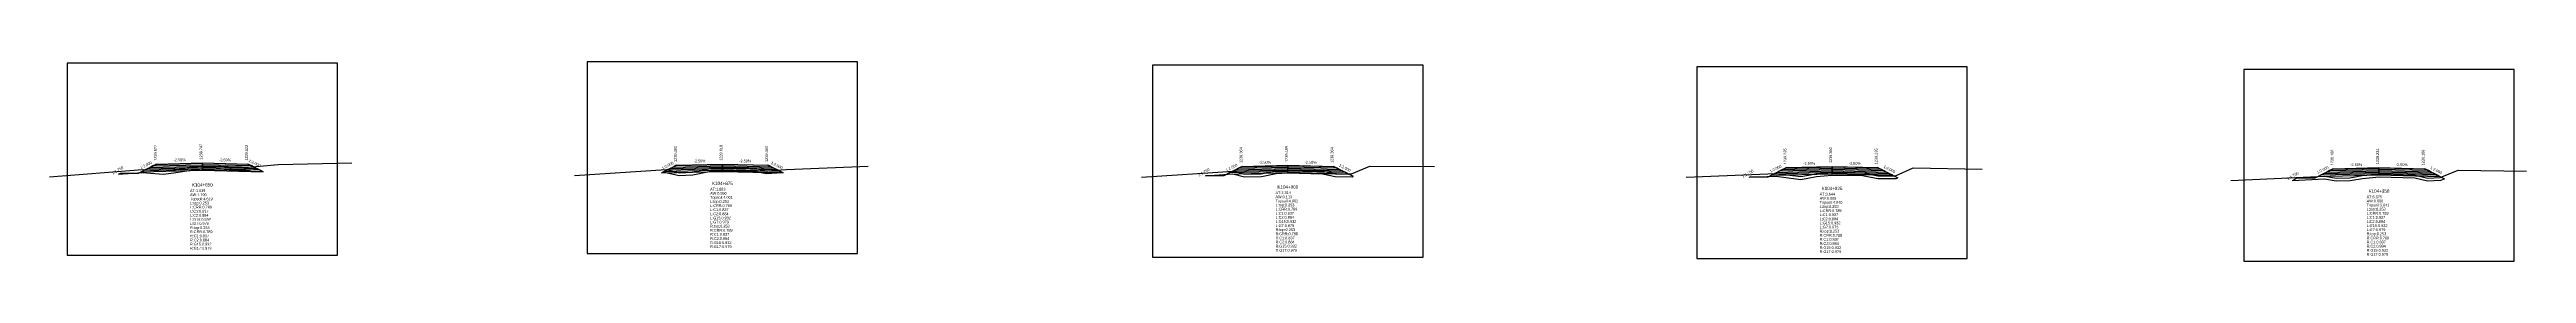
# Model space of a CAD drawing. Extents: x -7 to 78429, y 1189 to 1262.
# Drawn here: x 46283.4 to 46555.4, y 1229 to 1250.8 of the extents above; entities that cross this region are included whole.
import ezdxf
from ezdxf.enums import TextEntityAlignment as Align

# ---------------------------------------------------------------- set-up
doc = ezdxf.new("R2010")
doc.units = 0

msp = doc.modelspace()

# ---------------------------------------------------------------- linework, layer by layer
at = {"layer": 'A4_BORDER', "color": 7}
for points in [[(46285.285, 1229.652), (46314.985, 1229.652), (46314.985, 1250.652), (46285.285, 1250.652), (46285.285, 1229.652)], [(46342.41, 1229.816), (46372.11, 1229.816), (46372.11, 1250.816), (46342.41, 1250.816), (46342.41, 1229.816)], [(46404.513, 1229.428), (46434.213, 1229.428), (46434.213, 1250.428), (46404.513, 1250.428), (46404.513, 1229.428)], [(46464.286, 1229.266), (46493.986, 1229.266), (46493.986, 1250.266), (46464.286, 1250.266), (46464.286, 1229.266)], [(46524.366, 1228.976), (46554.066, 1228.976), (46554.066, 1249.976), (46524.366, 1249.976), (46524.366, 1228.976)]]:
    msp.add_lwpolyline(points, dxfattribs=at)
at = {"layer": 'CLEAR_GROUND', "color": 8}
for points in [[(46290.925, 1238.502), (46293.552, 1238.704), (46295.816, 1238.519), (46296.994, 1238.648), (46299.125, 1239.001), (46300.147, 1239.103), (46302.115, 1239.094), (46304.415, 1238.903), (46306.249, 1239.065)], [(46350.625, 1238.675), (46351.053, 1238.702), (46352.512, 1238.366), (46354.006, 1238.429), (46355.987, 1238.844), (46357.295, 1238.925), (46360.827, 1238.833), (46362.073, 1238.565), (46363.841, 1238.703)], [(46410.325, 1238.342), (46413.339, 1238.543), (46414.594, 1238.209), (46416.469, 1238.237), (46418.082, 1238.569), (46419.364, 1238.641), (46423.185, 1238.554), (46424.55, 1238.254), (46426.429, 1238.234), (46426.535, 1238.278)], [(46470.025, 1238.172), (46472.99, 1238.298), (46475.705, 1237.942), (46477.438, 1238.262), (46479.131, 1238.398), (46482.5, 1238.372), (46484.154, 1238.038), (46486.166, 1238.02), (46486.375, 1238.116)], [(46529.725, 1237.826), (46533.24, 1237.993), (46534.512, 1237.775), (46536.038, 1237.803), (46537.402, 1238.051), (46539.227, 1238.214), (46543.154, 1238.105), (46544.559, 1237.771), (46545.992, 1237.849), (46546.399, 1238.015)]]:
    msp.add_lwpolyline(points, dxfattribs=at)
at = {"layer": 'DESIGN_ROAD_TRIMMED', "color": 1}
for points in [[(46290.925, 1238.502), (46291.135, 1238.622), (46293.135, 1238.622), (46295.135, 1239.622), (46295.135, 1239.622), (46295.03, 1239.569), (46295.03, 1239.569), (46294.714, 1239.411), (46294.714, 1239.411), (46294.398, 1239.254), (46294.398, 1239.254), (46294.083, 1239.096), (46294.083, 1239.096), (46293.767, 1238.938), (46293.767, 1238.938), (46293.451, 1238.78), (46300.135, 1238.947), (46300.135, 1239.097), (46300.135, 1239.097), (46300.135, 1239.247), (46300.135, 1239.247), (46300.135, 1239.397), (46300.135, 1239.397), (46300.135, 1239.547), (46300.135, 1239.547), (46300.135, 1239.697), (46300.135, 1239.697), (46300.135, 1239.747), (46300.135, 1239.747), (46300.135, 1239.747), (46300.135, 1239.747), (46300.135, 1239.747), (46300.135, 1239.697), (46300.135, 1239.697), (46300.135, 1239.547), (46300.135, 1239.547), (46300.135, 1239.397), (46300.135, 1239.397), (46300.135, 1239.247), (46300.135, 1239.247), (46300.135, 1239.097), (46300.135, 1239.097), (46300.135, 1238.947), (46306.82, 1238.78), (46306.504, 1238.938), (46306.504, 1238.938), (46306.188, 1239.096), (46306.188, 1239.096), (46305.872, 1239.254), (46305.872, 1239.254), (46305.556, 1239.411), (46305.556, 1239.411), (46305.241, 1239.569), (46305.241, 1239.569), (46305.135, 1239.622), (46305.135, 1239.622), (46306.249, 1239.065)], [(46350.625, 1238.675), (46352.26, 1239.493), (46352.26, 1239.493), (46352.155, 1239.44), (46352.155, 1239.44), (46351.839, 1239.282), (46351.839, 1239.282), (46351.523, 1239.125), (46351.523, 1239.125), (46351.208, 1238.967), (46351.208, 1238.967), (46350.892, 1238.809), (46350.892, 1238.809), (46350.576, 1238.651), (46357.26, 1238.818), (46357.26, 1238.968), (46357.26, 1238.968), (46357.26, 1239.118), (46357.26, 1239.118), (46357.26, 1239.268), (46357.26, 1239.268), (46357.26, 1239.418), (46357.26, 1239.418), (46357.26, 1239.568), (46357.26, 1239.568), (46357.26, 1239.618), (46357.26, 1239.618), (46357.26, 1239.618), (46357.26, 1239.618), (46357.26, 1239.618), (46357.26, 1239.568), (46357.26, 1239.568), (46357.26, 1239.418), (46357.26, 1239.418), (46357.26, 1239.268), (46357.26, 1239.268), (46357.26, 1239.118), (46357.26, 1239.118), (46357.26, 1238.968), (46357.26, 1238.968), (46357.26, 1238.818), (46363.945, 1238.651), (46363.629, 1238.809), (46363.629, 1238.809), (46363.313, 1238.967), (46363.313, 1238.967), (46362.997, 1239.125), (46362.997, 1239.125), (46362.681, 1239.282), (46362.681, 1239.282), (46362.366, 1239.44), (46362.366, 1239.44), (46362.26, 1239.493), (46362.26, 1239.493), (46363.841, 1238.703)], [(46410.325, 1238.342), (46410.363, 1238.364), (46412.363, 1238.364), (46414.363, 1239.364), (46414.363, 1239.364), (46414.258, 1239.311), (46414.258, 1239.311), (46413.942, 1239.153), (46413.942, 1239.153), (46413.627, 1238.996), (46413.627, 1238.996), (46413.311, 1238.838), (46413.311, 1238.838), (46412.995, 1238.68), (46412.995, 1238.68), (46412.679, 1238.522), (46419.363, 1238.689), (46419.363, 1238.839), (46419.363, 1238.839), (46419.363, 1238.989), (46419.363, 1238.989), (46419.363, 1239.139), (46419.363, 1239.139), (46419.363, 1239.289), (46419.363, 1239.289), (46419.363, 1239.439), (46419.363, 1239.439), (46419.363, 1239.489), (46419.363, 1239.489), (46419.363, 1239.489), (46419.363, 1239.489), (46419.363, 1239.489), (46419.363, 1239.439), (46419.363, 1239.439), (46419.363, 1239.289), (46419.363, 1239.289), (46419.363, 1239.139), (46419.363, 1239.139), (46419.363, 1238.989), (46419.363, 1238.989), (46419.363, 1238.839), (46419.363, 1238.839), (46419.363, 1238.689), (46426.048, 1238.522), (46425.732, 1238.68), (46425.732, 1238.68), (46425.416, 1238.838), (46425.416, 1238.838), (46425.1, 1238.996), (46425.1, 1238.996), (46424.785, 1239.153), (46424.785, 1239.153), (46424.469, 1239.311), (46424.469, 1239.311), (46424.363, 1239.364), (46424.363, 1239.364), (46426.535, 1238.278)], [(46470.025, 1238.172), (46470.136, 1238.235), (46472.136, 1238.235), (46474.136, 1239.235), (46474.136, 1239.235), (46474.031, 1239.182), (46474.031, 1239.182), (46473.715, 1239.024), (46473.715, 1239.024), (46473.399, 1238.867), (46473.399, 1238.867), (46473.084, 1238.709), (46473.084, 1238.709), (46472.768, 1238.551), (46472.768, 1238.551), (46472.452, 1238.393), (46479.136, 1238.56), (46479.136, 1238.71), (46479.136, 1238.71), (46479.136, 1238.86), (46479.136, 1238.86), (46479.136, 1239.01), (46479.136, 1239.01), (46479.136, 1239.16), (46479.136, 1239.16), (46479.136, 1239.31), (46479.136, 1239.31), (46479.136, 1239.36), (46479.136, 1239.36), (46479.136, 1239.36), (46479.136, 1239.36), (46479.136, 1239.36), (46479.136, 1239.31), (46479.136, 1239.31), (46479.136, 1239.16), (46479.136, 1239.16), (46479.136, 1239.01), (46479.136, 1239.01), (46479.136, 1238.86), (46479.136, 1238.86), (46479.136, 1238.71), (46479.136, 1238.71), (46479.136, 1238.56), (46485.82, 1238.393), (46485.505, 1238.551), (46485.505, 1238.551), (46485.189, 1238.709), (46485.189, 1238.709), (46484.873, 1238.867), (46484.873, 1238.867), (46484.557, 1239.024), (46484.557, 1239.024), (46484.242, 1239.182), (46484.242, 1239.182), (46484.136, 1239.235), (46484.136, 1239.235), (46486.375, 1238.116)], [(46529.725, 1237.826), (46530.216, 1238.106), (46532.216, 1238.106), (46534.216, 1239.106), (46534.216, 1239.106), (46534.111, 1239.053), (46534.111, 1239.053), (46533.795, 1238.895), (46533.795, 1238.895), (46533.479, 1238.738), (46533.479, 1238.738), (46533.163, 1238.58), (46533.163, 1238.58), (46532.848, 1238.422), (46532.848, 1238.422), (46532.532, 1238.264), (46539.216, 1238.431), (46539.216, 1238.581), (46539.216, 1238.581), (46539.216, 1238.731), (46539.216, 1238.731), (46539.216, 1238.881), (46539.216, 1238.881), (46539.216, 1239.031), (46539.216, 1239.031), (46539.216, 1239.181), (46539.216, 1239.181), (46539.216, 1239.231), (46539.216, 1239.231), (46539.216, 1239.231), (46539.216, 1239.231), (46539.216, 1239.231), (46539.216, 1239.181), (46539.216, 1239.181), (46539.216, 1239.031), (46539.216, 1239.031), (46539.216, 1238.881), (46539.216, 1238.881), (46539.216, 1238.731), (46539.216, 1238.731), (46539.216, 1238.581), (46539.216, 1238.581), (46539.216, 1238.431), (46545.9, 1238.264), (46545.585, 1238.422), (46545.585, 1238.422), (46545.269, 1238.58), (46545.269, 1238.58), (46544.953, 1238.738), (46544.953, 1238.738), (46544.637, 1238.895), (46544.637, 1238.895), (46544.321, 1239.053), (46544.321, 1239.053), (46544.216, 1239.106), (46544.216, 1239.106), (46546.399, 1238.015)]]:
    msp.add_lwpolyline(points, dxfattribs=at)
at = {"layer": 'FINISHED_ROAD', "color": 2}
for points in [[(46291.135, 1238.622), (46293.135, 1238.622), (46295.135, 1239.622), (46295.135, 1239.622), (46300.135, 1239.747), (46305.135, 1239.622), (46305.135, 1239.622)], [(46352.26, 1239.493), (46352.26, 1239.493), (46357.26, 1239.618), (46362.26, 1239.493), (46362.26, 1239.493)], [(46410.363, 1238.364), (46412.363, 1238.364), (46414.363, 1239.364), (46414.363, 1239.364), (46419.363, 1239.489), (46424.363, 1239.364), (46424.363, 1239.364)], [(46470.136, 1238.235), (46472.136, 1238.235), (46474.136, 1239.235), (46474.136, 1239.235), (46479.136, 1239.36), (46484.136, 1239.235), (46484.136, 1239.235)], [(46530.216, 1238.106), (46532.216, 1238.106), (46534.216, 1239.106), (46534.216, 1239.106), (46539.216, 1239.231), (46544.216, 1239.106), (46544.216, 1239.106)]]:
    msp.add_lwpolyline(points, dxfattribs=at)
at = {"layer": 'LAYER_0', "color": 4}
for points in [[(46295.135, 1239.622), (46295.03, 1239.569), (46300.135, 1239.697), (46300.135, 1239.747)], [(46352.26, 1239.493), (46352.155, 1239.44), (46357.26, 1239.568), (46357.26, 1239.618)], [(46414.363, 1239.364), (46414.258, 1239.311), (46419.363, 1239.439), (46419.363, 1239.489)], [(46474.136, 1239.235), (46474.031, 1239.182), (46479.136, 1239.31), (46479.136, 1239.36)], [(46534.216, 1239.106), (46534.111, 1239.053), (46539.216, 1239.181), (46539.216, 1239.231)]]:
    msp.add_lwpolyline(points, dxfattribs=at)
at = {"layer": 'LAYER_1', "color": 4}
for points in [[(46295.03, 1239.569), (46294.714, 1239.411), (46300.135, 1239.547), (46300.135, 1239.697)], [(46352.155, 1239.44), (46351.839, 1239.282), (46357.26, 1239.418), (46357.26, 1239.568)], [(46414.258, 1239.311), (46413.942, 1239.153), (46419.363, 1239.289), (46419.363, 1239.439)], [(46474.031, 1239.182), (46473.715, 1239.024), (46479.136, 1239.16), (46479.136, 1239.31)], [(46534.111, 1239.053), (46533.795, 1238.895), (46539.216, 1239.031), (46539.216, 1239.181)]]:
    msp.add_lwpolyline(points, dxfattribs=at)
at = {"layer": 'LAYER_10', "color": 6}
for points in [[(46306.188, 1239.096), (46306.504, 1238.938), (46300.135, 1239.097), (46300.135, 1239.247)], [(46363.313, 1238.967), (46363.629, 1238.809), (46357.26, 1238.968), (46357.26, 1239.118)], [(46425.416, 1238.838), (46425.732, 1238.68), (46419.363, 1238.839), (46419.363, 1238.989)], [(46485.189, 1238.709), (46485.505, 1238.551), (46479.136, 1238.71), (46479.136, 1238.86)], [(46545.269, 1238.58), (46545.585, 1238.422), (46539.216, 1238.581), (46539.216, 1238.731)]]:
    msp.add_lwpolyline(points, dxfattribs=at)
at = {"layer": 'LAYER_11', "color": 6}
for points in [[(46306.504, 1238.938), (46306.82, 1238.78), (46300.135, 1238.947), (46300.135, 1239.097)], [(46363.629, 1238.809), (46363.945, 1238.651), (46357.26, 1238.818), (46357.26, 1238.968)], [(46425.732, 1238.68), (46426.048, 1238.522), (46419.363, 1238.689), (46419.363, 1238.839)], [(46485.505, 1238.551), (46485.82, 1238.393), (46479.136, 1238.56), (46479.136, 1238.71)], [(46545.585, 1238.422), (46545.9, 1238.264), (46539.216, 1238.431), (46539.216, 1238.581)]]:
    msp.add_lwpolyline(points, dxfattribs=at)
at = {"layer": 'LAYER_2', "color": 4}
for points in [[(46294.714, 1239.411), (46294.398, 1239.254), (46300.135, 1239.397), (46300.135, 1239.547)], [(46351.839, 1239.282), (46351.523, 1239.125), (46357.26, 1239.268), (46357.26, 1239.418)], [(46413.942, 1239.153), (46413.627, 1238.996), (46419.363, 1239.139), (46419.363, 1239.289)], [(46473.715, 1239.024), (46473.399, 1238.867), (46479.136, 1239.01), (46479.136, 1239.16)], [(46533.795, 1238.895), (46533.479, 1238.738), (46539.216, 1238.881), (46539.216, 1239.031)]]:
    msp.add_lwpolyline(points, dxfattribs=at)
at = {"layer": 'LAYER_3', "color": 4}
for points in [[(46294.398, 1239.254), (46294.083, 1239.096), (46300.135, 1239.247), (46300.135, 1239.397)], [(46351.523, 1239.125), (46351.208, 1238.967), (46357.26, 1239.118), (46357.26, 1239.268)], [(46413.627, 1238.996), (46413.311, 1238.838), (46419.363, 1238.989), (46419.363, 1239.139)], [(46473.399, 1238.867), (46473.084, 1238.709), (46479.136, 1238.86), (46479.136, 1239.01)], [(46533.479, 1238.738), (46533.163, 1238.58), (46539.216, 1238.731), (46539.216, 1238.881)]]:
    msp.add_lwpolyline(points, dxfattribs=at)
at = {"layer": 'LAYER_4', "color": 4}
for points in [[(46294.083, 1239.096), (46293.767, 1238.938), (46300.135, 1239.097), (46300.135, 1239.247)], [(46351.208, 1238.967), (46350.892, 1238.809), (46357.26, 1238.968), (46357.26, 1239.118)], [(46413.311, 1238.838), (46412.995, 1238.68), (46419.363, 1238.839), (46419.363, 1238.989)], [(46473.084, 1238.709), (46472.768, 1238.551), (46479.136, 1238.71), (46479.136, 1238.86)], [(46533.163, 1238.58), (46532.848, 1238.422), (46539.216, 1238.581), (46539.216, 1238.731)]]:
    msp.add_lwpolyline(points, dxfattribs=at)
at = {"layer": 'LAYER_5', "color": 4}
for points in [[(46293.767, 1238.938), (46293.451, 1238.78), (46300.135, 1238.947), (46300.135, 1239.097)], [(46350.892, 1238.809), (46350.576, 1238.651), (46357.26, 1238.818), (46357.26, 1238.968)], [(46412.995, 1238.68), (46412.679, 1238.522), (46419.363, 1238.689), (46419.363, 1238.839)], [(46472.768, 1238.551), (46472.452, 1238.393), (46479.136, 1238.56), (46479.136, 1238.71)], [(46532.848, 1238.422), (46532.532, 1238.264), (46539.216, 1238.431), (46539.216, 1238.581)]]:
    msp.add_lwpolyline(points, dxfattribs=at)
at = {"layer": 'LAYER_6', "color": 6}
for points in [[(46305.135, 1239.622), (46305.241, 1239.569), (46300.135, 1239.697), (46300.135, 1239.747)], [(46362.26, 1239.493), (46362.366, 1239.44), (46357.26, 1239.568), (46357.26, 1239.618)], [(46424.363, 1239.364), (46424.469, 1239.311), (46419.363, 1239.439), (46419.363, 1239.489)], [(46484.136, 1239.235), (46484.242, 1239.182), (46479.136, 1239.31), (46479.136, 1239.36)], [(46544.216, 1239.106), (46544.321, 1239.053), (46539.216, 1239.181), (46539.216, 1239.231)]]:
    msp.add_lwpolyline(points, dxfattribs=at)
at = {"layer": 'LAYER_7', "color": 6}
for points in [[(46305.241, 1239.569), (46305.556, 1239.411), (46300.135, 1239.547), (46300.135, 1239.697)], [(46362.366, 1239.44), (46362.681, 1239.282), (46357.26, 1239.418), (46357.26, 1239.568)], [(46424.469, 1239.311), (46424.785, 1239.153), (46419.363, 1239.289), (46419.363, 1239.439)], [(46484.242, 1239.182), (46484.557, 1239.024), (46479.136, 1239.16), (46479.136, 1239.31)], [(46544.321, 1239.053), (46544.637, 1238.895), (46539.216, 1239.031), (46539.216, 1239.181)]]:
    msp.add_lwpolyline(points, dxfattribs=at)
at = {"layer": 'LAYER_8', "color": 6}
for points in [[(46305.556, 1239.411), (46305.872, 1239.254), (46300.135, 1239.397), (46300.135, 1239.547)], [(46362.681, 1239.282), (46362.997, 1239.125), (46357.26, 1239.268), (46357.26, 1239.418)], [(46424.785, 1239.153), (46425.1, 1238.996), (46419.363, 1239.139), (46419.363, 1239.289)], [(46484.557, 1239.024), (46484.873, 1238.867), (46479.136, 1239.01), (46479.136, 1239.16)], [(46544.637, 1238.895), (46544.953, 1238.738), (46539.216, 1238.881), (46539.216, 1239.031)]]:
    msp.add_lwpolyline(points, dxfattribs=at)
at = {"layer": 'LAYER_9', "color": 6}
for points in [[(46305.872, 1239.254), (46306.188, 1239.096), (46300.135, 1239.247), (46300.135, 1239.397)], [(46362.997, 1239.125), (46363.313, 1238.967), (46357.26, 1239.118), (46357.26, 1239.268)], [(46425.1, 1238.996), (46425.416, 1238.838), (46419.363, 1238.989), (46419.363, 1239.139)], [(46484.873, 1238.867), (46485.189, 1238.709), (46479.136, 1238.86), (46479.136, 1239.01)], [(46544.953, 1238.738), (46545.269, 1238.58), (46539.216, 1238.731), (46539.216, 1238.881)]]:
    msp.add_lwpolyline(points, dxfattribs=at)
at = {"layer": 'NATURAL_GROUND', "color": 3}
for points in [[(46283.352, 1238.22), (46293.552, 1239.005), (46295.812, 1238.821), (46296.953, 1238.946), (46299.085, 1239.298), (46300.132, 1239.403), (46302.128, 1239.394), (46304.414, 1239.204), (46308.474, 1239.563), (46316.551, 1239.741)], [(46341.009, 1238.373), (46351.077, 1239.004), (46352.54, 1238.668), (46353.968, 1238.728), (46355.946, 1239.142), (46357.289, 1239.225), (46360.862, 1239.132), (46362.093, 1238.868), (46364.274, 1239.037), (46373.283, 1239.378)], [(46403.278, 1238.173), (46413.368, 1238.846), (46414.631, 1238.51), (46416.436, 1238.537), (46418.043, 1238.867), (46419.358, 1238.941), (46423.221, 1238.853), (46424.584, 1238.553), (46426.37, 1238.535), (46428.375, 1239.371), (46435.49, 1239.341)], [(46463.12, 1238.177), (46473.003, 1238.599), (46475.697, 1238.245), (46477.398, 1238.56), (46479.12, 1238.698), (46482.531, 1238.672), (46484.185, 1238.338), (46486.102, 1238.321), (46488.043, 1239.21), (46495.617, 1239.041)], [(46522.95, 1237.802), (46533.258, 1238.295), (46534.535, 1238.075), (46536.008, 1238.102), (46537.362, 1238.348), (46539.218, 1238.514), (46543.193, 1238.404), (46544.586, 1238.073), (46545.925, 1238.146), (46547.915, 1238.956), (46555.414, 1238.822)]]:
    msp.add_lwpolyline(points, dxfattribs=at)
at = {"layer": 'STRUCTURE_LEFT', "color": 4}
for points in [[(46295.135, 1239.622), (46295.03, 1239.569), (46295.03, 1239.569), (46294.714, 1239.411), (46294.714, 1239.411), (46294.398, 1239.254), (46294.398, 1239.254), (46294.083, 1239.096), (46294.083, 1239.096), (46293.767, 1238.938), (46293.767, 1238.938), (46293.451, 1238.78), (46300.135, 1238.947), (46300.135, 1239.097), (46300.135, 1239.097), (46300.135, 1239.247), (46300.135, 1239.247), (46300.135, 1239.397), (46300.135, 1239.397), (46300.135, 1239.547), (46300.135, 1239.547), (46300.135, 1239.697), (46300.135, 1239.697), (46300.135, 1239.747), (46300.135, 1239.747)], [(46352.26, 1239.493), (46352.155, 1239.44), (46352.155, 1239.44), (46351.839, 1239.282), (46351.839, 1239.282), (46351.523, 1239.125), (46351.523, 1239.125), (46351.208, 1238.967), (46351.208, 1238.967), (46350.892, 1238.809), (46350.892, 1238.809), (46350.576, 1238.651), (46357.26, 1238.818), (46357.26, 1238.968), (46357.26, 1238.968), (46357.26, 1239.118), (46357.26, 1239.118), (46357.26, 1239.268), (46357.26, 1239.268), (46357.26, 1239.418), (46357.26, 1239.418), (46357.26, 1239.568), (46357.26, 1239.568), (46357.26, 1239.618), (46357.26, 1239.618)], [(46414.363, 1239.364), (46414.258, 1239.311), (46414.258, 1239.311), (46413.942, 1239.153), (46413.942, 1239.153), (46413.627, 1238.996), (46413.627, 1238.996), (46413.311, 1238.838), (46413.311, 1238.838), (46412.995, 1238.68), (46412.995, 1238.68), (46412.679, 1238.522), (46419.363, 1238.689), (46419.363, 1238.839), (46419.363, 1238.839), (46419.363, 1238.989), (46419.363, 1238.989), (46419.363, 1239.139), (46419.363, 1239.139), (46419.363, 1239.289), (46419.363, 1239.289), (46419.363, 1239.439), (46419.363, 1239.439), (46419.363, 1239.489), (46419.363, 1239.489)], [(46474.136, 1239.235), (46474.031, 1239.182), (46474.031, 1239.182), (46473.715, 1239.024), (46473.715, 1239.024), (46473.399, 1238.867), (46473.399, 1238.867), (46473.084, 1238.709), (46473.084, 1238.709), (46472.768, 1238.551), (46472.768, 1238.551), (46472.452, 1238.393), (46479.136, 1238.56), (46479.136, 1238.71), (46479.136, 1238.71), (46479.136, 1238.86), (46479.136, 1238.86), (46479.136, 1239.01), (46479.136, 1239.01), (46479.136, 1239.16), (46479.136, 1239.16), (46479.136, 1239.31), (46479.136, 1239.31), (46479.136, 1239.36), (46479.136, 1239.36)], [(46534.216, 1239.106), (46534.111, 1239.053), (46534.111, 1239.053), (46533.795, 1238.895), (46533.795, 1238.895), (46533.479, 1238.738), (46533.479, 1238.738), (46533.163, 1238.58), (46533.163, 1238.58), (46532.848, 1238.422), (46532.848, 1238.422), (46532.532, 1238.264), (46539.216, 1238.431), (46539.216, 1238.581), (46539.216, 1238.581), (46539.216, 1238.731), (46539.216, 1238.731), (46539.216, 1238.881), (46539.216, 1238.881), (46539.216, 1239.031), (46539.216, 1239.031), (46539.216, 1239.181), (46539.216, 1239.181), (46539.216, 1239.231), (46539.216, 1239.231)]]:
    msp.add_lwpolyline(points, dxfattribs=at)
at = {"layer": 'STRUCTURE_RIGHT', "color": 6}
for points in [[(46300.135, 1239.747), (46300.135, 1239.747), (46300.135, 1239.697), (46300.135, 1239.697), (46300.135, 1239.547), (46300.135, 1239.547), (46300.135, 1239.397), (46300.135, 1239.397), (46300.135, 1239.247), (46300.135, 1239.247), (46300.135, 1239.097), (46300.135, 1239.097), (46300.135, 1238.947), (46306.82, 1238.78), (46306.504, 1238.938), (46306.504, 1238.938), (46306.188, 1239.096), (46306.188, 1239.096), (46305.872, 1239.254), (46305.872, 1239.254), (46305.556, 1239.411), (46305.556, 1239.411), (46305.241, 1239.569), (46305.241, 1239.569), (46305.135, 1239.622)], [(46357.26, 1239.618), (46357.26, 1239.618), (46357.26, 1239.568), (46357.26, 1239.568), (46357.26, 1239.418), (46357.26, 1239.418), (46357.26, 1239.268), (46357.26, 1239.268), (46357.26, 1239.118), (46357.26, 1239.118), (46357.26, 1238.968), (46357.26, 1238.968), (46357.26, 1238.818), (46363.945, 1238.651), (46363.629, 1238.809), (46363.629, 1238.809), (46363.313, 1238.967), (46363.313, 1238.967), (46362.997, 1239.125), (46362.997, 1239.125), (46362.681, 1239.282), (46362.681, 1239.282), (46362.366, 1239.44), (46362.366, 1239.44), (46362.26, 1239.493)], [(46419.363, 1239.489), (46419.363, 1239.489), (46419.363, 1239.439), (46419.363, 1239.439), (46419.363, 1239.289), (46419.363, 1239.289), (46419.363, 1239.139), (46419.363, 1239.139), (46419.363, 1238.989), (46419.363, 1238.989), (46419.363, 1238.839), (46419.363, 1238.839), (46419.363, 1238.689), (46426.048, 1238.522), (46425.732, 1238.68), (46425.732, 1238.68), (46425.416, 1238.838), (46425.416, 1238.838), (46425.1, 1238.996), (46425.1, 1238.996), (46424.785, 1239.153), (46424.785, 1239.153), (46424.469, 1239.311), (46424.469, 1239.311), (46424.363, 1239.364)], [(46479.136, 1239.36), (46479.136, 1239.36), (46479.136, 1239.31), (46479.136, 1239.31), (46479.136, 1239.16), (46479.136, 1239.16), (46479.136, 1239.01), (46479.136, 1239.01), (46479.136, 1238.86), (46479.136, 1238.86), (46479.136, 1238.71), (46479.136, 1238.71), (46479.136, 1238.56), (46485.82, 1238.393), (46485.505, 1238.551), (46485.505, 1238.551), (46485.189, 1238.709), (46485.189, 1238.709), (46484.873, 1238.867), (46484.873, 1238.867), (46484.557, 1239.024), (46484.557, 1239.024), (46484.242, 1239.182), (46484.242, 1239.182), (46484.136, 1239.235)], [(46539.216, 1239.231), (46539.216, 1239.231), (46539.216, 1239.181), (46539.216, 1239.181), (46539.216, 1239.031), (46539.216, 1239.031), (46539.216, 1238.881), (46539.216, 1238.881), (46539.216, 1238.731), (46539.216, 1238.731), (46539.216, 1238.581), (46539.216, 1238.581), (46539.216, 1238.431), (46545.9, 1238.264), (46545.585, 1238.422), (46545.585, 1238.422), (46545.269, 1238.58), (46545.269, 1238.58), (46544.953, 1238.738), (46544.953, 1238.738), (46544.637, 1238.895), (46544.637, 1238.895), (46544.321, 1239.053), (46544.321, 1239.053), (46544.216, 1239.106)]]:
    msp.add_lwpolyline(points, dxfattribs=at)

# ---------------------------------------------------------------- texts
at = {"layer": 'INFO_TEXT'}
for s, p in [('AT:1.039', (46298.785, 1236.552)), ('AW:1.190', (46298.785, 1236.102)), ('Topsoil:4.619', (46298.785, 1235.652)), ('L:top:0.253', (46298.785, 1235.202)), ('AT:1.083', (46355.91, 1236.716)), ('AW:0.550', (46355.91, 1236.266)), ('Topsoil:4.001', (46355.91, 1235.816)), ('L:top:0.253', (46355.91, 1235.366)), ('L:CRR:0.789', (46355.91, 1234.916)), ('AT:2.314', (46418.013, 1236.328)), ('AW:0.113', (46418.013, 1235.878)), ('Topsoil:4.902', (46418.013, 1235.428)), ('L:top:0.253', (46418.013, 1234.978)), ('AT:3.644', (46477.786, 1236.166)), ('AW:0.009', (46477.786, 1235.716)), ('Topsoil:4.940', (46477.786, 1235.266)), ('AT:5.375', (46537.866, 1235.876)), ('AW:0.000', (46537.866, 1235.426)), ('Topsoil:5.041', (46537.866, 1234.976)), ('L:CRR:0.789', (46298.785, 1234.752)), ('L:C1:0.837', (46298.785, 1234.302)), ('L:C2:0.884', (46298.785, 1233.852)), ('L:G15:0.932', (46298.785, 1233.402)), ('L:G7:0.979', (46298.785, 1232.952)), ('R:top:0.253', (46298.785, 1232.502)), ('L:C1:0.837', (46355.91, 1234.466)), ('L:C2:0.884', (46355.91, 1234.016)), ('L:G15:0.932', (46355.91, 1233.566)), ('L:G7:0.979', (46355.91, 1233.116)), ('R:top:0.253', (46355.91, 1232.666)), ('R:CRR:0.789', (46355.91, 1232.216)), ('L:CRR:0.789', (46418.013, 1234.528)), ('L:C1:0.837', (46418.013, 1234.078)), ('L:C2:0.884', (46418.013, 1233.628)), ('L:G15:0.932', (46418.013, 1233.178)), ('L:G7:0.979', (46418.013, 1232.728)), ('R:top:0.253', (46418.013, 1232.278)), ('L:top:0.253', (46477.786, 1234.816)), ('L:CRR:0.789', (46477.786, 1234.366)), ('L:C1:0.837', (46477.786, 1233.916)), ('L:C2:0.884', (46477.786, 1233.466)), ('L:G15:0.932', (46477.786, 1233.016)), ('L:G7:0.979', (46477.786, 1232.566)), ('L:top:0.253', (46537.866, 1234.526)), ('L:CRR:0.789', (46537.866, 1234.076)), ('L:C1:0.837', (46537.866, 1233.626)), ('L:C2:0.884', (46537.866, 1233.176)), ('L:G15:0.932', (46537.866, 1232.726)), ('L:G7:0.979', (46537.866, 1232.276)), ('R:CRR:0.789', (46298.785, 1232.052)), ('R:C1:0.837', (46298.785, 1231.602)), ('R:C2:0.884', (46298.785, 1231.152)), ('R:G15:0.932', (46298.785, 1230.702)), ('R:G17:0.979', (46298.785, 1230.252)), ('R:C1:0.837', (46355.91, 1231.766)), ('R:C2:0.884', (46355.91, 1231.316)), ('R:G15:0.932', (46355.91, 1230.866)), ('R:G17:0.979', (46355.91, 1230.416)), ('R:CRR:0.789', (46418.013, 1231.828)), ('R:C1:0.837', (46418.013, 1231.378)), ('R:C2:0.884', (46418.013, 1230.928)), ('R:G15:0.932', (46418.013, 1230.478)), ('R:G17:0.979', (46418.013, 1230.028)), ('R:top:0.253', (46477.786, 1232.116)), ('R:CRR:0.789', (46477.786, 1231.666)), ('R:C1:0.837', (46477.786, 1231.216)), ('R:C2:0.884', (46477.786, 1230.766)), ('R:G15:0.932', (46477.786, 1230.316)), ('R:G17:0.979', (46477.786, 1229.866)), ('R:top:0.253', (46537.866, 1231.826)), ('R:CRR:0.789', (46537.866, 1231.376)), ('R:C1:0.837', (46537.866, 1230.926)), ('R:C2:0.884', (46537.866, 1230.476)), ('R:G15:0.932', (46537.866, 1230.026)), ('R:G17:0.979', (46537.866, 1229.576))]:
    msp.add_text(s, height=0.3, dxfattribs=at).set_placement(p)
at = {"layer": 'LEFT_TEXT_H'}
for s, p in [('1239.622', (46295.135, 1239.982)), ('1239.493', (46352.26, 1239.853)), ('1239.364', (46414.363, 1239.724)), ('1239.235', (46474.136, 1239.595)), ('1239.106', (46534.216, 1239.466))]:
    msp.add_text(s, height=0.3, rotation=90, dxfattribs=at).set_placement(p)
at = {"layer": 'POINT_TEXT_H'}
for s, p in [('1239.747', (46300.135, 1240.107)), ('1239.618', (46357.26, 1239.978)), ('1239.489', (46419.363, 1239.849)), ('1239.360', (46479.136, 1239.72)), ('1239.231', (46539.216, 1239.591))]:
    msp.add_text(s, height=0.3, rotation=90, dxfattribs=at).set_placement(p)
at = {"layer": 'RIGHT_TEXT_H'}
for s, p in [('1239.622', (46305.135, 1239.982)), ('1239.493', (46362.26, 1239.853)), ('1239.364', (46424.363, 1239.724)), ('1239.235', (46484.136, 1239.595)), ('1239.106', (46544.216, 1239.466))]:
    msp.add_text(s, height=0.3, rotation=90, dxfattribs=at).set_placement(p)
at = {"layer": 'SLOPE_left'}
for s, rotation, p in [('1:1.750', 29.745, (46290.941, 1238.718)), ('1:2.000', 26.565, (46294.055, 1239.283)), ('1:2.000', 26.565, (46351.362, 1239.245)), ('1:1.750', 29.745, (46410.255, 1238.509)), ('1:2.000', 26.565, (46413.283, 1239.025)), ('1:1.750', 29.745, (46469.991, 1238.36)), ('1:2.000', 26.565, (46473.056, 1238.896)), ('1:1.750', 29.745, (46529.881, 1238.122)), ('1:2.000', 26.565, (46533.136, 1238.767))]:
    msp.add_text(s, height=0.3, rotation=rotation, dxfattribs=at).set_placement(p, align=Align.BOTTOM_CENTER)
at = {"layer": 'SLOPE_right'}
for p in [(46305.773, 1239.504), (46363.131, 1239.259), (46425.53, 1238.982), (46485.336, 1238.836), (46545.388, 1238.721)]:
    msp.add_text('1:2.000', height=0.3, rotation=-26.565, dxfattribs=at).set_placement(p, align=Align.BOTTOM_CENTER)
at = {"layer": 'SLOPE_TEXT'}
for p in [(46297.635, 1239.925), (46302.635, 1239.925), (46354.76, 1239.795), (46359.76, 1239.795), (46416.863, 1239.667), (46421.863, 1239.667), (46476.636, 1239.537), (46481.636, 1239.537), (46536.716, 1239.409), (46541.716, 1239.409)]:
    msp.add_text('-2.50%', height=0.3, dxfattribs=at).set_placement(p, align=Align.CENTER)
at = {"layer": 'STATION_TITLE'}
for s, p in [('K104+850', (46300.135, 1237.152)), ('K104+875', (46357.26, 1237.316)), ('K104+900', (46419.363, 1236.928)), ('K104+925', (46479.136, 1236.766)), ('K104+950', (46539.216, 1236.476))]:
    msp.add_text(s, height=0.36, dxfattribs=at).set_placement(p, align=Align.CENTER)

doc.saveas('drawing.dxf')
